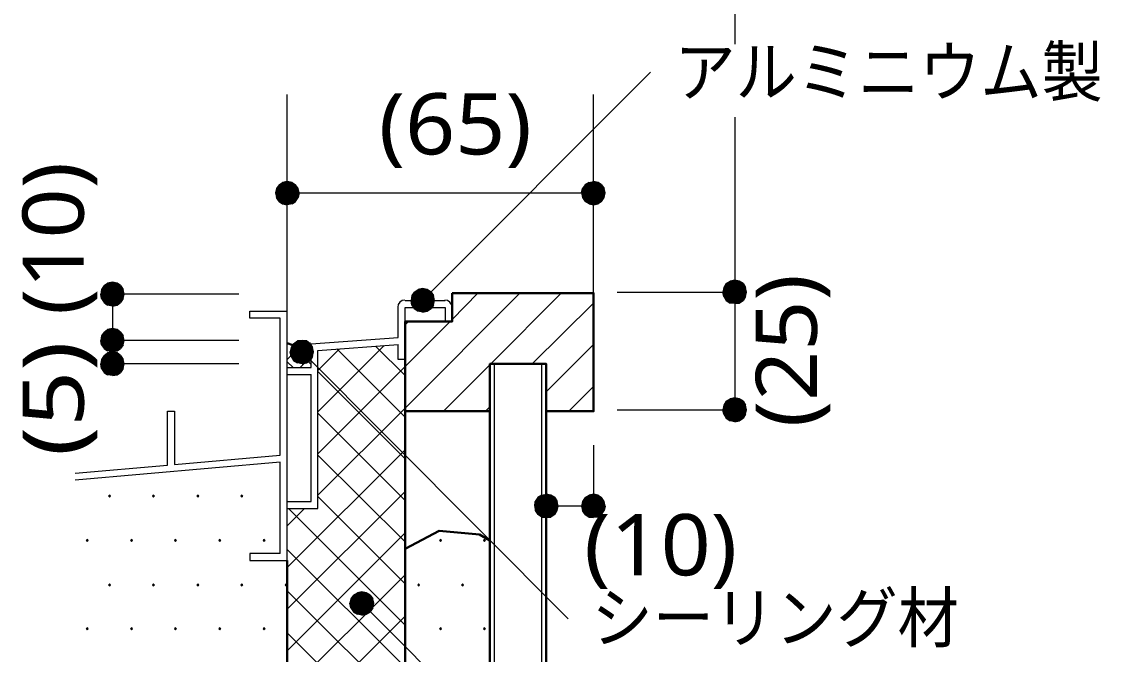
# Model space of a CAD drawing. Header units: millimetres. Extents: x 0 to 420, y 0 to 297.
# Drawn here: x 213.01 to 258.82, y 193.9 to 220.76 of the extents above; entities that cross this region are included whole.
import ezdxf
from ezdxf.enums import TextEntityAlignment as Align

# ---------------------------------------------------------------- set-up
doc = ezdxf.new("R2010")
doc.units = ezdxf.units.MM
doc.styles.add('kst32b', font='NotoSansJP-Variable.ttf')

msp = doc.modelspace()

# ---------------------------------------------------------------- hatches: boundary and pattern name
h = msp.add_hatch(color=7)
h.paths.add_polyline_path([(224.282, 213.974), (224.092, 213.931), (224.282, 213.487), (224.282, 213.974)])
h.paths.add_polyline_path([(224.092, 213.931), (224.282, 213.487), (223.943, 213.826), (224.092, 213.931)])
h.paths.add_polyline_path([(224.282, 213.487), (223.943, 213.826), (223.837, 213.678), (224.282, 213.487)])
h = msp.add_hatch(color=7)
h.paths.add_polyline_path([(224.748, 213.678), (224.642, 213.826), (224.282, 213.487), (224.748, 213.678)])
h.paths.add_polyline_path([(224.642, 213.826), (224.282, 213.487), (224.494, 213.931), (224.642, 213.826)])
h.paths.add_polyline_path([(224.282, 213.487), (224.494, 213.931), (224.282, 213.974), (224.282, 213.487)])
h = msp.add_hatch(color=7)
h.paths.add_polyline_path([(237.49, 213.931), (237.3, 213.974), (237.3, 213.487), (237.49, 213.931)])
h.paths.add_polyline_path([(237.3, 213.974), (237.3, 213.487), (237.109, 213.931), (237.3, 213.974)])
h.paths.add_polyline_path([(237.3, 213.487), (237.109, 213.931), (236.94, 213.826), (237.3, 213.487)])
for points in [[(223.837, 213.678), (223.795, 213.487), (224.282, 213.487), (223.837, 213.678)], [(237.744, 213.296), (237.786, 213.487), (237.3, 213.487), (237.744, 213.296)], [(217.064, 209.656), (216.874, 209.698), (216.874, 209.19), (217.064, 209.656)], [(230.23, 209.381), (230.039, 209.423), (230.039, 208.915), (230.23, 209.381)], [(243.48, 209.74), (243.29, 209.783), (243.29, 209.275), (243.48, 209.74)], [(217.064, 207.687), (216.874, 207.73), (216.874, 207.222), (217.064, 207.687)], [(225.108, 207.2), (224.917, 207.222), (224.917, 206.735), (225.108, 207.2)], [(217.064, 206.692), (216.874, 206.735), (216.874, 206.227), (217.064, 206.692)], [(243.48, 204.745), (243.29, 204.787), (243.29, 204.279), (243.48, 204.745)], [(216.747, 200.66), (216.726, 200.639), (216.704, 200.618), (216.726, 200.596), (216.747, 200.575), (216.768, 200.596), (216.789, 200.618), (216.768, 200.639), (216.747, 200.66)], [(218.609, 200.66), (218.588, 200.639), (218.567, 200.618), (218.588, 200.596), (218.609, 200.575), (218.63, 200.596), (218.652, 200.618), (218.63, 200.639), (218.609, 200.66)], [(220.493, 200.66), (220.472, 200.639), (220.451, 200.618), (220.472, 200.596), (220.493, 200.575), (220.514, 200.596), (220.536, 200.618), (220.514, 200.639), (220.493, 200.66)], [(222.356, 200.66), (222.335, 200.639), (222.313, 200.618), (222.335, 200.596), (222.356, 200.575), (222.377, 200.596), (222.398, 200.618), (222.377, 200.639), (222.356, 200.66)], [(236.834, 200.385), (236.792, 200.194), (237.3, 200.194), (236.834, 200.385)], [(235.754, 200.004), (235.797, 200.194), (235.289, 200.194), (235.754, 200.004)], [(215.794, 198.776), (215.773, 198.755), (215.752, 198.734), (215.773, 198.713), (215.794, 198.691), (215.815, 198.713), (215.837, 198.734), (215.815, 198.755), (215.794, 198.776)], [(217.678, 198.776), (217.657, 198.755), (217.636, 198.734), (217.657, 198.713), (217.678, 198.691), (217.699, 198.713), (217.72, 198.734), (217.699, 198.755), (217.678, 198.776)], [(219.541, 198.776), (219.52, 198.755), (219.498, 198.734), (219.52, 198.713), (219.541, 198.691), (219.562, 198.713), (219.583, 198.734), (219.562, 198.755), (219.541, 198.776)], [(221.425, 198.776), (221.403, 198.755), (221.382, 198.734), (221.403, 198.713), (221.425, 198.691), (221.446, 198.713), (221.467, 198.734), (221.446, 198.755), (221.425, 198.776)], [(223.308, 198.776), (223.287, 198.755), (223.266, 198.734), (223.287, 198.713), (223.308, 198.691), (223.329, 198.713), (223.351, 198.734), (223.329, 198.755), (223.308, 198.776)], [(230.801, 198.776), (230.78, 198.755), (230.759, 198.734), (230.78, 198.713), (230.801, 198.691), (230.822, 198.713), (230.844, 198.734), (230.822, 198.755), (230.801, 198.776)], [(232.664, 198.776), (232.643, 198.755), (232.622, 198.734), (232.643, 198.713), (232.664, 198.691), (232.685, 198.713), (232.706, 198.734), (232.685, 198.755), (232.664, 198.776)], [(216.747, 196.892), (216.726, 196.871), (216.704, 196.85), (216.726, 196.829), (216.747, 196.808), (216.768, 196.829), (216.789, 196.85), (216.768, 196.871), (216.747, 196.892)], [(218.609, 196.892), (218.588, 196.871), (218.567, 196.85), (218.588, 196.829), (218.609, 196.808), (218.63, 196.829), (218.652, 196.85), (218.63, 196.871), (218.609, 196.892)], [(220.493, 196.892), (220.472, 196.871), (220.451, 196.85), (220.472, 196.829), (220.493, 196.808), (220.514, 196.829), (220.536, 196.85), (220.514, 196.871), (220.493, 196.892)], [(222.356, 196.892), (222.335, 196.871), (222.313, 196.85), (222.335, 196.829), (222.356, 196.808), (222.377, 196.829), (222.398, 196.85), (222.377, 196.871), (222.356, 196.892)], [(224.24, 196.892), (224.219, 196.871), (224.197, 196.85), (224.219, 196.829), (224.24, 196.808), (224.261, 196.829), (224.282, 196.85), (224.261, 196.871), (224.24, 196.892)], [(227.647, 196.511), (227.457, 196.554), (227.457, 196.067), (227.647, 196.511)], [(229.87, 196.892), (229.849, 196.871), (229.828, 196.85), (229.849, 196.829), (229.87, 196.808), (229.891, 196.829), (229.912, 196.85), (229.891, 196.871), (229.87, 196.892)], [(231.733, 196.892), (231.712, 196.871), (231.69, 196.85), (231.712, 196.829), (231.733, 196.808), (231.754, 196.829), (231.775, 196.85), (231.754, 196.871), (231.733, 196.892)], [(215.794, 195.03), (215.773, 195.008), (215.752, 194.987), (215.773, 194.966), (215.794, 194.945), (215.815, 194.966), (215.837, 194.987), (215.815, 195.008), (215.794, 195.03)], [(217.678, 195.03), (217.657, 195.008), (217.636, 194.987), (217.657, 194.966), (217.678, 194.945), (217.699, 194.966), (217.72, 194.987), (217.699, 195.008), (217.678, 195.03)], [(219.541, 195.03), (219.52, 195.008), (219.498, 194.987), (219.52, 194.966), (219.541, 194.945), (219.562, 194.966), (219.583, 194.987), (219.562, 195.008), (219.541, 195.03)], [(221.425, 195.03), (221.403, 195.008), (221.382, 194.987), (221.403, 194.966), (221.425, 194.945), (221.446, 194.966), (221.467, 194.987), (221.446, 195.008), (221.425, 195.03)], [(223.308, 195.03), (223.287, 195.008), (223.266, 194.987), (223.287, 194.966), (223.308, 194.945), (223.329, 194.966), (223.351, 194.987), (223.329, 195.008), (223.308, 195.03)], [(230.801, 195.03), (230.78, 195.008), (230.759, 194.987), (230.78, 194.966), (230.801, 194.945), (230.822, 194.966), (230.844, 194.987), (230.822, 195.008), (230.801, 195.03)], [(232.664, 195.03), (232.643, 195.008), (232.622, 194.987), (232.643, 194.966), (232.664, 194.945), (232.685, 194.966), (232.706, 194.987), (232.685, 195.008), (232.664, 195.03)]]:
    msp.add_hatch(color=7).paths.add_polyline_path(points)
h = msp.add_hatch(color=7)
h.paths.add_polyline_path([(224.642, 213.127), (224.748, 213.296), (224.282, 213.487), (224.642, 213.127)])
h.paths.add_polyline_path([(224.748, 213.296), (224.282, 213.487), (224.79, 213.487), (224.748, 213.296)])
h.paths.add_polyline_path([(224.282, 213.487), (224.79, 213.487), (224.748, 213.678), (224.282, 213.487)])
h = msp.add_hatch(color=7)
h.paths.add_polyline_path([(236.94, 213.826), (236.834, 213.678), (237.3, 213.487), (236.94, 213.826)])
h.paths.add_polyline_path([(236.834, 213.678), (237.3, 213.487), (236.792, 213.487), (236.834, 213.678)])
h.paths.add_polyline_path([(237.3, 213.487), (236.792, 213.487), (236.834, 213.296), (237.3, 213.487)])
h = msp.add_hatch(color=7)
h.paths.add_polyline_path([(237.786, 213.487), (237.744, 213.678), (237.3, 213.487), (237.786, 213.487)])
h.paths.add_polyline_path([(237.744, 213.678), (237.3, 213.487), (237.638, 213.826), (237.744, 213.678)])
h.paths.add_polyline_path([(237.3, 213.487), (237.638, 213.826), (237.49, 213.931), (237.3, 213.487)])
h = msp.add_hatch(color=7)
h.paths.add_polyline_path([(223.795, 213.487), (223.837, 213.296), (224.282, 213.487), (223.795, 213.487)])
h.paths.add_polyline_path([(223.837, 213.296), (224.282, 213.487), (223.943, 213.127), (223.837, 213.296)])
h.paths.add_polyline_path([(224.282, 213.487), (223.943, 213.127), (224.092, 213.021), (224.282, 213.487)])
h = msp.add_hatch(color=7)
h.paths.add_polyline_path([(224.092, 213.021), (224.282, 212.979), (224.282, 213.487), (224.092, 213.021)])
h.paths.add_polyline_path([(224.282, 212.979), (224.282, 213.487), (224.494, 213.021), (224.282, 212.979)])
h.paths.add_polyline_path([(224.282, 213.487), (224.494, 213.021), (224.642, 213.127), (224.282, 213.487)])
h = msp.add_hatch(color=7)
h.paths.add_polyline_path([(236.834, 213.296), (236.94, 213.127), (237.3, 213.487), (236.834, 213.296)])
h.paths.add_polyline_path([(236.94, 213.127), (237.3, 213.487), (237.109, 213.021), (236.94, 213.127)])
h.paths.add_polyline_path([(237.3, 213.487), (237.109, 213.021), (237.3, 212.979), (237.3, 213.487)])
h = msp.add_hatch(color=7)
h.paths.add_polyline_path([(237.3, 212.979), (237.49, 213.021), (237.3, 213.487), (237.3, 212.979)])
h.paths.add_polyline_path([(237.49, 213.021), (237.3, 213.487), (237.638, 213.127), (237.49, 213.021)])
h.paths.add_polyline_path([(237.3, 213.487), (237.638, 213.127), (237.744, 213.296), (237.3, 213.487)])
h = msp.add_hatch(color=7)
h.paths.add_polyline_path([(216.408, 209.381), (216.366, 209.19), (216.874, 209.19), (216.408, 209.381)])
h.paths.add_polyline_path([(216.366, 209.19), (216.874, 209.19), (216.408, 209), (216.366, 209.19)])
h.paths.add_polyline_path([(216.874, 209.19), (216.408, 209), (216.514, 208.83), (216.874, 209.19)])
h = msp.add_hatch(color=7)
h.paths.add_polyline_path([(216.874, 209.698), (216.662, 209.656), (216.874, 209.19), (216.874, 209.698)])
h.paths.add_polyline_path([(216.662, 209.656), (216.874, 209.19), (216.514, 209.55), (216.662, 209.656)])
h.paths.add_polyline_path([(216.874, 209.19), (216.514, 209.55), (216.408, 209.381), (216.874, 209.19)])
h = msp.add_hatch(color=7)
h.paths.add_polyline_path([(217.361, 209.19), (217.318, 209.381), (216.874, 209.19), (217.361, 209.19)])
h.paths.add_polyline_path([(217.318, 209.381), (216.874, 209.19), (217.212, 209.55), (217.318, 209.381)])
h.paths.add_polyline_path([(216.874, 209.19), (217.212, 209.55), (217.064, 209.656), (216.874, 209.19)])
h = msp.add_hatch(color=7)
h.paths.add_polyline_path([(230.039, 209.423), (229.849, 209.381), (230.039, 208.915), (230.039, 209.423)])
h.paths.add_polyline_path([(229.849, 209.381), (230.039, 208.915), (229.679, 209.275), (229.849, 209.381)])
h.paths.add_polyline_path([(230.039, 208.915), (229.679, 209.275), (229.574, 209.127), (230.039, 208.915)])
h = msp.add_hatch(color=7)
h.paths.add_polyline_path([(230.547, 208.915), (230.505, 209.127), (230.039, 208.915), (230.547, 208.915)])
h.paths.add_polyline_path([(230.505, 209.127), (230.039, 208.915), (230.399, 209.275), (230.505, 209.127)])
h.paths.add_polyline_path([(230.039, 208.915), (230.399, 209.275), (230.23, 209.381), (230.039, 208.915)])
h = msp.add_hatch(color=7)
h.paths.add_polyline_path([(242.824, 209.465), (242.782, 209.275), (243.29, 209.275), (242.824, 209.465)])
h.paths.add_polyline_path([(242.782, 209.275), (243.29, 209.275), (242.824, 209.084), (242.782, 209.275)])
h.paths.add_polyline_path([(243.29, 209.275), (242.824, 209.084), (242.93, 208.915), (243.29, 209.275)])
h = msp.add_hatch(color=7)
h.paths.add_polyline_path([(243.29, 209.783), (243.099, 209.74), (243.29, 209.275), (243.29, 209.783)])
h.paths.add_polyline_path([(243.099, 209.74), (243.29, 209.275), (242.93, 209.635), (243.099, 209.74)])
h.paths.add_polyline_path([(243.29, 209.275), (242.93, 209.635), (242.824, 209.465), (243.29, 209.275)])
h = msp.add_hatch(color=7)
h.paths.add_polyline_path([(243.798, 209.275), (243.755, 209.465), (243.29, 209.275), (243.798, 209.275)])
h.paths.add_polyline_path([(243.755, 209.465), (243.29, 209.275), (243.65, 209.635), (243.755, 209.465)])
h.paths.add_polyline_path([(243.29, 209.275), (243.65, 209.635), (243.48, 209.74), (243.29, 209.275)])
h = msp.add_hatch(color=7)
h.paths.add_polyline_path([(216.514, 208.83), (216.662, 208.724), (216.874, 209.19), (216.514, 208.83)])
h.paths.add_polyline_path([(216.662, 208.724), (216.874, 209.19), (216.874, 208.682), (216.662, 208.724)])
h.paths.add_polyline_path([(216.874, 209.19), (216.874, 208.682), (217.064, 208.724), (216.874, 209.19)])
h = msp.add_hatch(color=7)
h.paths.add_polyline_path([(217.064, 208.724), (217.212, 208.83), (216.874, 209.19), (217.064, 208.724)])
h.paths.add_polyline_path([(217.212, 208.83), (216.874, 209.19), (217.318, 209), (217.212, 208.83)])
h.paths.add_polyline_path([(216.874, 209.19), (217.318, 209), (217.361, 209.19), (216.874, 209.19)])
h = msp.add_hatch(color=7)
h.paths.add_polyline_path([(229.574, 209.127), (229.553, 208.915), (230.039, 208.915), (229.574, 209.127)])
h.paths.add_polyline_path([(229.553, 208.915), (230.039, 208.915), (229.574, 208.724), (229.553, 208.915)])
h.paths.add_polyline_path([(230.039, 208.915), (229.574, 208.724), (229.679, 208.576), (230.039, 208.915)])
h = msp.add_hatch(color=7)
h.paths.add_polyline_path([(242.93, 208.915), (243.099, 208.809), (243.29, 209.275), (242.93, 208.915)])
h.paths.add_polyline_path([(243.099, 208.809), (243.29, 209.275), (243.29, 208.788), (243.099, 208.809)])
h.paths.add_polyline_path([(243.29, 209.275), (243.29, 208.788), (243.48, 208.809), (243.29, 209.275)])
h = msp.add_hatch(color=7)
h.paths.add_polyline_path([(243.48, 208.809), (243.65, 208.915), (243.29, 209.275), (243.48, 208.809)])
h.paths.add_polyline_path([(243.65, 208.915), (243.29, 209.275), (243.755, 209.084), (243.65, 208.915)])
h.paths.add_polyline_path([(243.29, 209.275), (243.755, 209.084), (243.798, 209.275), (243.29, 209.275)])
h = msp.add_hatch(color=7)
h.paths.add_polyline_path([(229.679, 208.576), (229.849, 208.471), (230.039, 208.915), (229.679, 208.576)])
h.paths.add_polyline_path([(229.849, 208.471), (230.039, 208.915), (230.039, 208.428), (229.849, 208.471)])
h.paths.add_polyline_path([(230.039, 208.915), (230.039, 208.428), (230.23, 208.471), (230.039, 208.915)])
h = msp.add_hatch(color=7)
h.paths.add_polyline_path([(230.23, 208.471), (230.399, 208.576), (230.039, 208.915), (230.23, 208.471)])
h.paths.add_polyline_path([(230.399, 208.576), (230.039, 208.915), (230.505, 208.724), (230.399, 208.576)])
h.paths.add_polyline_path([(230.039, 208.915), (230.505, 208.724), (230.547, 208.915), (230.039, 208.915)])
h = msp.add_hatch(color=7)
h.paths.add_polyline_path([(216.874, 207.73), (216.662, 207.687), (216.874, 207.222), (216.874, 207.73)])
h.paths.add_polyline_path([(216.662, 207.687), (216.874, 207.222), (216.514, 207.581), (216.662, 207.687)])
h.paths.add_polyline_path([(216.874, 207.222), (216.514, 207.581), (216.408, 207.412), (216.874, 207.222)])
h = msp.add_hatch(color=7)
h.paths.add_polyline_path([(217.361, 207.222), (217.318, 207.412), (216.874, 207.222), (217.361, 207.222)])
h.paths.add_polyline_path([(217.318, 207.412), (216.874, 207.222), (217.212, 207.581), (217.318, 207.412)])
h.paths.add_polyline_path([(216.874, 207.222), (217.212, 207.581), (217.064, 207.687), (216.874, 207.222)])
h = msp.add_hatch(color=7)
h.paths.add_polyline_path([(216.408, 207.412), (216.366, 207.222), (216.874, 207.222), (216.408, 207.412)])
h.paths.add_polyline_path([(216.366, 207.222), (216.874, 207.222), (216.408, 207.031), (216.366, 207.222)])
h.paths.add_polyline_path([(216.874, 207.222), (216.408, 207.031), (216.514, 206.883), (216.874, 207.222)])
h = msp.add_hatch(color=7)
h.paths.add_polyline_path([(216.514, 206.883), (216.662, 206.777), (216.874, 207.222), (216.514, 206.883)])
h.paths.add_polyline_path([(216.662, 206.777), (216.874, 207.222), (216.874, 206.735), (216.662, 206.777)])
h.paths.add_polyline_path([(216.874, 207.222), (216.874, 206.735), (217.064, 206.777), (216.874, 207.222)])
h = msp.add_hatch(color=7)
h.paths.add_polyline_path([(217.064, 206.777), (217.212, 206.883), (216.874, 207.222), (217.064, 206.777)])
h.paths.add_polyline_path([(217.212, 206.883), (216.874, 207.222), (217.318, 207.031), (217.212, 206.883)])
h.paths.add_polyline_path([(216.874, 207.222), (217.318, 207.031), (217.361, 207.222), (216.874, 207.222)])
h = msp.add_hatch(color=7)
h.paths.add_polyline_path([(224.917, 207.222), (224.727, 207.2), (224.917, 206.735), (224.917, 207.222)])
h.paths.add_polyline_path([(224.727, 207.2), (224.917, 206.735), (224.557, 207.073), (224.727, 207.2)])
h.paths.add_polyline_path([(224.917, 206.735), (224.557, 207.073), (224.451, 206.925), (224.917, 206.735)])
h = msp.add_hatch(color=7)
h.paths.add_polyline_path([(225.404, 206.735), (225.362, 206.925), (224.917, 206.735), (225.404, 206.735)])
h.paths.add_polyline_path([(225.362, 206.925), (224.917, 206.735), (225.256, 207.073), (225.362, 206.925)])
h.paths.add_polyline_path([(224.917, 206.735), (225.256, 207.073), (225.108, 207.2), (224.917, 206.735)])
h = msp.add_hatch(color=7)
h.paths.add_polyline_path([(216.874, 206.735), (216.662, 206.692), (216.874, 206.227), (216.874, 206.735)])
h.paths.add_polyline_path([(216.662, 206.692), (216.874, 206.227), (216.514, 206.587), (216.662, 206.692)])
h.paths.add_polyline_path([(216.874, 206.227), (216.514, 206.587), (216.408, 206.417), (216.874, 206.227)])
h = msp.add_hatch(color=7)
h.paths.add_polyline_path([(217.361, 206.227), (217.318, 206.417), (216.874, 206.227), (217.361, 206.227)])
h.paths.add_polyline_path([(217.318, 206.417), (216.874, 206.227), (217.212, 206.587), (217.318, 206.417)])
h.paths.add_polyline_path([(216.874, 206.227), (217.212, 206.587), (217.064, 206.692), (216.874, 206.227)])
h = msp.add_hatch(color=7)
h.paths.add_polyline_path([(224.451, 206.925), (224.409, 206.735), (224.917, 206.735), (224.451, 206.925)])
h.paths.add_polyline_path([(224.409, 206.735), (224.917, 206.735), (224.451, 206.544), (224.409, 206.735)])
h.paths.add_polyline_path([(224.917, 206.735), (224.451, 206.544), (224.557, 206.375), (224.917, 206.735)])
h = msp.add_hatch(color=7)
h.paths.add_polyline_path([(224.557, 206.375), (224.727, 206.269), (224.917, 206.735), (224.557, 206.375)])
h.paths.add_polyline_path([(224.727, 206.269), (224.917, 206.735), (224.917, 206.227), (224.727, 206.269)])
h.paths.add_polyline_path([(224.917, 206.735), (224.917, 206.227), (225.108, 206.269), (224.917, 206.735)])
h = msp.add_hatch(color=7)
h.paths.add_polyline_path([(225.108, 206.269), (225.256, 206.375), (224.917, 206.735), (225.108, 206.269)])
h.paths.add_polyline_path([(225.256, 206.375), (224.917, 206.735), (225.362, 206.544), (225.256, 206.375)])
h.paths.add_polyline_path([(224.917, 206.735), (225.362, 206.544), (225.404, 206.735), (224.917, 206.735)])
h = msp.add_hatch(color=7)
h.paths.add_polyline_path([(216.408, 206.417), (216.366, 206.227), (216.874, 206.227), (216.408, 206.417)])
h.paths.add_polyline_path([(216.366, 206.227), (216.874, 206.227), (216.408, 206.036), (216.366, 206.227)])
h.paths.add_polyline_path([(216.874, 206.227), (216.408, 206.036), (216.514, 205.867), (216.874, 206.227)])
h = msp.add_hatch(color=7)
h.paths.add_polyline_path([(216.514, 205.867), (216.662, 205.761), (216.874, 206.227), (216.514, 205.867)])
h.paths.add_polyline_path([(216.662, 205.761), (216.874, 206.227), (216.874, 205.74), (216.662, 205.761)])
h.paths.add_polyline_path([(216.874, 206.227), (216.874, 205.74), (217.064, 205.761), (216.874, 206.227)])
h = msp.add_hatch(color=7)
h.paths.add_polyline_path([(217.064, 205.761), (217.212, 205.867), (216.874, 206.227), (217.064, 205.761)])
h.paths.add_polyline_path([(217.212, 205.867), (216.874, 206.227), (217.318, 206.036), (217.212, 205.867)])
h.paths.add_polyline_path([(216.874, 206.227), (217.318, 206.036), (217.361, 206.227), (216.874, 206.227)])
h = msp.add_hatch(color=7)
h.paths.add_polyline_path([(242.824, 204.47), (242.782, 204.279), (243.29, 204.279), (242.824, 204.47)])
h.paths.add_polyline_path([(242.782, 204.279), (243.29, 204.279), (242.824, 204.089), (242.782, 204.279)])
h.paths.add_polyline_path([(243.29, 204.279), (242.824, 204.089), (242.93, 203.92), (243.29, 204.279)])
h = msp.add_hatch(color=7)
h.paths.add_polyline_path([(243.29, 204.787), (243.099, 204.745), (243.29, 204.279), (243.29, 204.787)])
h.paths.add_polyline_path([(243.099, 204.745), (243.29, 204.279), (242.93, 204.639), (243.099, 204.745)])
h.paths.add_polyline_path([(243.29, 204.279), (242.93, 204.639), (242.824, 204.47), (243.29, 204.279)])
h = msp.add_hatch(color=7)
h.paths.add_polyline_path([(243.798, 204.279), (243.755, 204.47), (243.29, 204.279), (243.798, 204.279)])
h.paths.add_polyline_path([(243.755, 204.47), (243.29, 204.279), (243.65, 204.639), (243.755, 204.47)])
h.paths.add_polyline_path([(243.29, 204.279), (243.65, 204.639), (243.48, 204.745), (243.29, 204.279)])
h = msp.add_hatch(color=7)
h.paths.add_polyline_path([(242.93, 203.92), (243.099, 203.814), (243.29, 204.279), (242.93, 203.92)])
h.paths.add_polyline_path([(243.099, 203.814), (243.29, 204.279), (243.29, 203.771), (243.099, 203.814)])
h.paths.add_polyline_path([(243.29, 204.279), (243.29, 203.771), (243.48, 203.814), (243.29, 204.279)])
h = msp.add_hatch(color=7)
h.paths.add_polyline_path([(243.48, 203.814), (243.65, 203.92), (243.29, 204.279), (243.48, 203.814)])
h.paths.add_polyline_path([(243.65, 203.92), (243.29, 204.279), (243.755, 204.089), (243.65, 203.92)])
h.paths.add_polyline_path([(243.29, 204.279), (243.755, 204.089), (243.798, 204.279), (243.29, 204.279)])
h = msp.add_hatch(color=7)
h.paths.add_polyline_path([(235.479, 200.66), (235.289, 200.702), (235.289, 200.194), (235.479, 200.66)])
h.paths.add_polyline_path([(235.289, 200.702), (235.289, 200.194), (235.098, 200.66), (235.289, 200.702)])
h.paths.add_polyline_path([(235.289, 200.194), (235.098, 200.66), (234.929, 200.554), (235.289, 200.194)])
h = msp.add_hatch(color=7)
h.paths.add_polyline_path([(237.3, 200.702), (237.109, 200.66), (237.3, 200.194), (237.3, 200.702)])
h.paths.add_polyline_path([(237.109, 200.66), (237.3, 200.194), (236.94, 200.554), (237.109, 200.66)])
h.paths.add_polyline_path([(237.3, 200.194), (236.94, 200.554), (236.834, 200.385), (237.3, 200.194)])
h = msp.add_hatch(color=7)
h.paths.add_polyline_path([(237.744, 200.385), (237.638, 200.554), (237.3, 200.194), (237.744, 200.385)])
h.paths.add_polyline_path([(237.638, 200.554), (237.3, 200.194), (237.49, 200.66), (237.638, 200.554)])
h.paths.add_polyline_path([(237.3, 200.194), (237.49, 200.66), (237.3, 200.702), (237.3, 200.194)])
h = msp.add_hatch(color=7)
h.paths.add_polyline_path([(234.929, 200.554), (234.823, 200.385), (235.289, 200.194), (234.929, 200.554)])
h.paths.add_polyline_path([(234.823, 200.385), (235.289, 200.194), (234.802, 200.194), (234.823, 200.385)])
h.paths.add_polyline_path([(235.289, 200.194), (234.802, 200.194), (234.823, 200.004), (235.289, 200.194)])
h = msp.add_hatch(color=7)
h.paths.add_polyline_path([(235.797, 200.194), (235.754, 200.385), (235.289, 200.194), (235.797, 200.194)])
h.paths.add_polyline_path([(235.754, 200.385), (235.289, 200.194), (235.649, 200.554), (235.754, 200.385)])
h.paths.add_polyline_path([(235.289, 200.194), (235.649, 200.554), (235.479, 200.66), (235.289, 200.194)])
h = msp.add_hatch(color=7)
h.paths.add_polyline_path([(237.638, 199.834), (237.744, 200.004), (237.3, 200.194), (237.638, 199.834)])
h.paths.add_polyline_path([(237.744, 200.004), (237.3, 200.194), (237.786, 200.194), (237.744, 200.004)])
h.paths.add_polyline_path([(237.3, 200.194), (237.786, 200.194), (237.744, 200.385), (237.3, 200.194)])
h = msp.add_hatch(color=7)
h.paths.add_polyline_path([(234.823, 200.004), (234.929, 199.834), (235.289, 200.194), (234.823, 200.004)])
h.paths.add_polyline_path([(234.929, 199.834), (235.289, 200.194), (235.098, 199.729), (234.929, 199.834)])
h.paths.add_polyline_path([(235.289, 200.194), (235.098, 199.729), (235.289, 199.707), (235.289, 200.194)])
h = msp.add_hatch(color=7)
h.paths.add_polyline_path([(235.289, 199.707), (235.479, 199.729), (235.289, 200.194), (235.289, 199.707)])
h.paths.add_polyline_path([(235.479, 199.729), (235.289, 200.194), (235.649, 199.834), (235.479, 199.729)])
h.paths.add_polyline_path([(235.289, 200.194), (235.649, 199.834), (235.754, 200.004), (235.289, 200.194)])
h = msp.add_hatch(color=7)
h.paths.add_polyline_path([(236.792, 200.194), (236.834, 200.004), (237.3, 200.194), (236.792, 200.194)])
h.paths.add_polyline_path([(236.834, 200.004), (237.3, 200.194), (236.94, 199.834), (236.834, 200.004)])
h.paths.add_polyline_path([(237.3, 200.194), (236.94, 199.834), (237.109, 199.729), (237.3, 200.194)])
h = msp.add_hatch(color=7)
h.paths.add_polyline_path([(237.109, 199.729), (237.3, 199.707), (237.3, 200.194), (237.109, 199.729)])
h.paths.add_polyline_path([(237.3, 199.707), (237.3, 200.194), (237.49, 199.729), (237.3, 199.707)])
h.paths.add_polyline_path([(237.3, 200.194), (237.49, 199.729), (237.638, 199.834), (237.3, 200.194)])
h = msp.add_hatch(color=7)
h.paths.add_polyline_path([(227.457, 196.554), (227.267, 196.511), (227.457, 196.067), (227.457, 196.554)])
h.paths.add_polyline_path([(227.267, 196.511), (227.457, 196.067), (227.097, 196.405), (227.267, 196.511)])
h.paths.add_polyline_path([(227.457, 196.067), (227.097, 196.405), (226.991, 196.257), (227.457, 196.067)])
h = msp.add_hatch(color=7)
h.paths.add_polyline_path([(226.991, 196.257), (226.949, 196.067), (227.457, 196.067), (226.991, 196.257)])
h.paths.add_polyline_path([(226.949, 196.067), (227.457, 196.067), (226.991, 195.876), (226.949, 196.067)])
h.paths.add_polyline_path([(227.457, 196.067), (226.991, 195.876), (227.097, 195.707), (227.457, 196.067)])
h = msp.add_hatch(color=7)
h.paths.add_polyline_path([(227.965, 196.067), (227.923, 196.257), (227.457, 196.067), (227.965, 196.067)])
h.paths.add_polyline_path([(227.923, 196.257), (227.457, 196.067), (227.817, 196.405), (227.923, 196.257)])
h.paths.add_polyline_path([(227.457, 196.067), (227.817, 196.405), (227.647, 196.511), (227.457, 196.067)])
h = msp.add_hatch(color=7)
h.paths.add_polyline_path([(227.097, 195.707), (227.267, 195.601), (227.457, 196.067), (227.097, 195.707)])
h.paths.add_polyline_path([(227.267, 195.601), (227.457, 196.067), (227.457, 195.559), (227.267, 195.601)])
h.paths.add_polyline_path([(227.457, 196.067), (227.457, 195.559), (227.647, 195.601), (227.457, 196.067)])
h = msp.add_hatch(color=7)
h.paths.add_polyline_path([(227.647, 195.601), (227.817, 195.707), (227.457, 196.067), (227.647, 195.601)])
h.paths.add_polyline_path([(227.817, 195.707), (227.457, 196.067), (227.923, 195.876), (227.817, 195.707)])
h.paths.add_polyline_path([(227.457, 196.067), (227.923, 195.876), (227.965, 196.067), (227.457, 196.067)])

# ---------------------------------------------------------------- linework, layer by layer
at = {"lineweight": 13}
for points in [[(243.29, 232.876), (243.29, 219.795)], [(230.039, 208.915), (239.712, 218.609)], [(224.282, 207.01), (224.282, 217.657)], [(237.3, 209.232), (237.3, 217.657)], [(243.29, 216.704), (243.29, 209.275)], [(224.282, 213.487), (237.3, 213.487)], [(222.229, 209.19), (216.874, 209.19)], [(216.874, 209.19), (216.874, 207.222), (216.874, 206.227)], [(229.288, 208.936), (229.168, 208.912), (229.071, 208.846), (229.005, 208.749), (228.981, 208.629)], [(229.299, 204.343), (234.167, 209.232)], [(231.288, 208.629), (231.264, 208.749), (231.198, 208.846), (231.101, 208.912), (230.981, 208.936)], [(231.288, 208.111), (232.389, 209.232)], [(232.939, 206.227), (235.924, 209.232)], [(238.294, 209.275), (243.29, 209.275)], [(243.29, 209.275), (243.29, 204.279)], [(223.986, 208.174), (222.695, 208.174), (222.695, 208.471), (224.282, 208.471)], [(224.282, 197.887), (224.282, 208.471)], [(229.002, 207.349), (229.002, 208.619)], [(229.299, 208.915), (230.992, 208.915)], [(229.299, 208.026), (229.299, 208.619), (230.992, 208.619), (230.992, 208.026)], [(234.696, 206.227), (237.3, 208.809)], [(223.986, 202.353), (223.986, 208.174)], [(229.299, 207.878), (229.426, 208.026)], [(229.299, 206.121), (231.204, 208.026)], [(222.229, 207.222), (216.874, 207.222)], [(225.298, 207.073), (229.002, 207.349)], [(224.282, 206.417), (224.832, 206.968)], [(225.298, 206.206), (224.494, 207.01)], [(224.917, 206.735), (236.22, 195.411)], [(225.298, 206.079), (225.298, 207.073)], [(225.594, 206.798), (229.002, 207.052)], [(225.594, 204.195), (228.41, 207.01)], [(225.594, 205.952), (226.504, 206.862)], [(225.594, 200.088), (225.594, 206.798)], [(229.299, 203.962), (226.399, 206.862)], [(229.299, 205.74), (228.05, 206.968)], [(229.299, 206.417), (229.002, 206.417), (229.002, 207.052)], [(235.289, 205.041), (237.3, 207.052)], [(222.229, 206.227), (216.874, 206.227)], [(224.536, 206.079), (224.282, 206.312)], [(224.832, 206.079), (225.298, 206.544)], [(230.928, 204.216), (232.897, 206.184)], [(233.087, 175.472), (233.087, 206.227)], [(235.098, 175.472), (235.098, 206.227)], [(224.282, 206.079), (225.298, 206.079)], [(224.282, 205.782), (225.298, 205.782)], [(225.298, 200.385), (225.298, 205.782)], [(225.594, 202.417), (229.299, 206.121)], [(229.299, 202.205), (225.594, 205.909)], [(236.241, 204.216), (237.3, 205.274)], [(225.594, 200.66), (229.299, 204.343)], [(232.706, 204.216), (232.897, 204.406)], [(215.286, 201.591), (219.202, 201.93), (219.202, 204.216), (219.498, 204.216), (219.498, 201.951), (223.986, 202.353)], [(229.299, 200.427), (225.594, 204.131)], [(238.294, 204.279), (243.29, 204.279)], [(224.282, 197.591), (229.299, 202.586)], [(237.3, 202.777), (237.3, 200.152)], [(223.986, 198.183), (223.986, 202.057), (215.286, 201.295)], [(229.299, 198.67), (225.594, 202.353)], [(224.282, 195.813), (229.299, 200.808)], [(224.282, 200.385), (225.298, 200.385)], [(229.299, 196.892), (225.594, 200.596)], [(224.282, 199.348), (225.023, 200.088)], [(224.282, 200.088), (225.594, 200.088)], [(229.299, 195.136), (224.346, 200.088)], [(237.3, 200.194), (235.289, 200.194)], [(224.282, 194.056), (229.299, 199.051)], [(223.986, 198.183), (222.695, 198.183), (222.695, 197.887), (224.282, 197.887)], [(229.299, 193.357), (224.282, 198.353)], [(224.282, 192.278), (229.299, 197.273)], [(229.299, 191.601), (224.282, 196.596)], [(227.457, 196.067), (236.643, 186.859)], [(224.282, 190.521), (229.299, 195.516)], [(229.299, 189.823), (224.282, 194.818)]]:
    msp.add_lwpolyline(points, dxfattribs=at)
at = {"lineweight": 0}
for points in [[(224.282, 213.974), (224.092, 213.931), (224.282, 213.487)], [(224.282, 213.487), (224.494, 213.931), (224.282, 213.974)], [(237.3, 213.974), (237.3, 213.487), (237.109, 213.931)], [(237.49, 213.931), (237.3, 213.974), (237.3, 213.487)], [(223.837, 213.678), (223.795, 213.487), (224.282, 213.487)], [(224.282, 213.487), (223.943, 213.826), (223.837, 213.678)], [(224.092, 213.931), (224.282, 213.487), (223.943, 213.826)], [(224.642, 213.826), (224.282, 213.487), (224.494, 213.931)], [(224.748, 213.678), (224.642, 213.826), (224.282, 213.487)], [(224.282, 213.487), (224.79, 213.487), (224.748, 213.678)], [(236.834, 213.678), (237.3, 213.487), (236.792, 213.487)], [(236.94, 213.826), (236.834, 213.678), (237.3, 213.487)], [(237.3, 213.487), (237.109, 213.931), (236.94, 213.826)], [(237.3, 213.487), (237.638, 213.826), (237.49, 213.931)], [(237.744, 213.678), (237.3, 213.487), (237.638, 213.826)], [(237.786, 213.487), (237.744, 213.678), (237.3, 213.487)], [(223.795, 213.487), (223.837, 213.296), (224.282, 213.487)], [(223.837, 213.296), (224.282, 213.487), (223.943, 213.127)], [(224.282, 213.487), (223.943, 213.127), (224.092, 213.021)], [(224.092, 213.021), (224.282, 212.979), (224.282, 213.487)], [(224.282, 212.979), (224.282, 213.487), (224.494, 213.021)], [(224.282, 213.487), (224.494, 213.021), (224.642, 213.127)], [(224.642, 213.127), (224.748, 213.296), (224.282, 213.487)], [(224.748, 213.296), (224.282, 213.487), (224.79, 213.487)], [(237.3, 213.487), (236.792, 213.487), (236.834, 213.296)], [(236.834, 213.296), (236.94, 213.127), (237.3, 213.487)], [(236.94, 213.127), (237.3, 213.487), (237.109, 213.021)], [(237.3, 213.487), (237.109, 213.021), (237.3, 212.979)], [(237.3, 212.979), (237.49, 213.021), (237.3, 213.487)], [(237.49, 213.021), (237.3, 213.487), (237.638, 213.127)], [(237.3, 213.487), (237.638, 213.127), (237.744, 213.296)], [(237.744, 213.296), (237.786, 213.487), (237.3, 213.487)], [(216.408, 209.381), (216.366, 209.19), (216.874, 209.19)], [(216.874, 209.19), (216.514, 209.55), (216.408, 209.381)], [(216.662, 209.656), (216.874, 209.19), (216.514, 209.55)], [(216.874, 209.698), (216.662, 209.656), (216.874, 209.19)], [(217.064, 209.656), (216.874, 209.698), (216.874, 209.19)], [(216.874, 209.19), (217.212, 209.55), (217.064, 209.656)], [(217.318, 209.381), (216.874, 209.19), (217.212, 209.55)], [(217.361, 209.19), (217.318, 209.381), (216.874, 209.19)], [(229.849, 209.381), (230.039, 208.915), (229.679, 209.275)], [(230.039, 209.423), (229.849, 209.381), (230.039, 208.915)], [(230.23, 209.381), (230.039, 209.423), (230.039, 208.915)], [(230.039, 208.915), (230.399, 209.275), (230.23, 209.381)], [(242.824, 209.465), (242.782, 209.275), (243.29, 209.275)], [(243.29, 209.275), (242.93, 209.635), (242.824, 209.465)], [(243.099, 209.74), (243.29, 209.275), (242.93, 209.635)], [(243.29, 209.783), (243.099, 209.74), (243.29, 209.275)], [(243.48, 209.74), (243.29, 209.783), (243.29, 209.275)], [(243.29, 209.275), (243.65, 209.635), (243.48, 209.74)], [(243.755, 209.465), (243.29, 209.275), (243.65, 209.635)], [(243.798, 209.275), (243.755, 209.465), (243.29, 209.275)], [(216.366, 209.19), (216.874, 209.19), (216.408, 209)], [(216.874, 209.19), (216.408, 209), (216.514, 208.83)], [(216.514, 208.83), (216.662, 208.724), (216.874, 209.19)], [(216.662, 208.724), (216.874, 209.19), (216.874, 208.682)], [(216.874, 209.19), (216.874, 208.682), (217.064, 208.724)], [(217.064, 208.724), (217.212, 208.83), (216.874, 209.19)], [(217.212, 208.83), (216.874, 209.19), (217.318, 209)], [(216.874, 209.19), (217.318, 209), (217.361, 209.19)], [(229.574, 209.127), (229.553, 208.915), (230.039, 208.915)], [(230.039, 208.915), (229.679, 209.275), (229.574, 209.127)], [(230.505, 209.127), (230.039, 208.915), (230.399, 209.275)], [(230.547, 208.915), (230.505, 209.127), (230.039, 208.915)], [(242.782, 209.275), (243.29, 209.275), (242.824, 209.084)], [(243.29, 209.275), (242.824, 209.084), (242.93, 208.915)], [(242.93, 208.915), (243.099, 208.809), (243.29, 209.275)], [(243.099, 208.809), (243.29, 209.275), (243.29, 208.788)], [(243.29, 209.275), (243.29, 208.788), (243.48, 208.809)], [(243.48, 208.809), (243.65, 208.915), (243.29, 209.275)], [(243.65, 208.915), (243.29, 209.275), (243.755, 209.084)], [(243.29, 209.275), (243.755, 209.084), (243.798, 209.275)], [(229.553, 208.915), (230.039, 208.915), (229.574, 208.724)], [(230.039, 208.915), (229.574, 208.724), (229.679, 208.576)], [(229.679, 208.576), (229.849, 208.471), (230.039, 208.915)], [(229.849, 208.471), (230.039, 208.915), (230.039, 208.428)], [(230.039, 208.915), (230.039, 208.428), (230.23, 208.471)], [(230.23, 208.471), (230.399, 208.576), (230.039, 208.915)], [(230.399, 208.576), (230.039, 208.915), (230.505, 208.724)], [(230.039, 208.915), (230.505, 208.724), (230.547, 208.915)], [(216.874, 207.222), (216.514, 207.581), (216.408, 207.412)], [(216.662, 207.687), (216.874, 207.222), (216.514, 207.581)], [(216.874, 207.73), (216.662, 207.687), (216.874, 207.222)], [(217.064, 207.687), (216.874, 207.73), (216.874, 207.222)], [(216.874, 207.222), (217.212, 207.581), (217.064, 207.687)], [(217.318, 207.412), (216.874, 207.222), (217.212, 207.581)], [(216.408, 207.412), (216.366, 207.222), (216.874, 207.222)], [(216.366, 207.222), (216.874, 207.222), (216.408, 207.031)], [(216.874, 207.222), (216.408, 207.031), (216.514, 206.883)], [(216.514, 206.883), (216.662, 206.777), (216.874, 207.222)], [(216.662, 206.777), (216.874, 207.222), (216.874, 206.735)], [(217.361, 207.222), (217.318, 207.412), (216.874, 207.222)], [(216.874, 207.222), (216.874, 206.735), (217.064, 206.777)], [(217.064, 206.777), (217.212, 206.883), (216.874, 207.222)], [(217.212, 206.883), (216.874, 207.222), (217.318, 207.031)], [(216.874, 207.222), (217.318, 207.031), (217.361, 207.222)], [(224.727, 207.2), (224.917, 206.735), (224.557, 207.073)], [(224.917, 207.222), (224.727, 207.2), (224.917, 206.735)], [(225.108, 207.2), (224.917, 207.222), (224.917, 206.735)], [(224.917, 206.735), (225.256, 207.073), (225.108, 207.2)], [(216.662, 206.692), (216.874, 206.227), (216.514, 206.587)], [(216.874, 206.735), (216.662, 206.692), (216.874, 206.227)], [(217.064, 206.692), (216.874, 206.735), (216.874, 206.227)], [(216.874, 206.227), (217.212, 206.587), (217.064, 206.692)], [(224.451, 206.925), (224.409, 206.735), (224.917, 206.735)], [(224.409, 206.735), (224.917, 206.735), (224.451, 206.544)], [(224.917, 206.735), (224.557, 207.073), (224.451, 206.925)], [(224.917, 206.735), (224.451, 206.544), (224.557, 206.375)], [(224.557, 206.375), (224.727, 206.269), (224.917, 206.735)], [(224.727, 206.269), (224.917, 206.735), (224.917, 206.227)], [(225.362, 206.925), (224.917, 206.735), (225.256, 207.073)], [(225.404, 206.735), (225.362, 206.925), (224.917, 206.735)], [(224.917, 206.735), (224.917, 206.227), (225.108, 206.269)], [(225.108, 206.269), (225.256, 206.375), (224.917, 206.735)], [(225.256, 206.375), (224.917, 206.735), (225.362, 206.544)], [(224.917, 206.735), (225.362, 206.544), (225.404, 206.735)], [(216.408, 206.417), (216.366, 206.227), (216.874, 206.227)], [(216.366, 206.227), (216.874, 206.227), (216.408, 206.036)], [(216.874, 206.227), (216.514, 206.587), (216.408, 206.417)], [(216.874, 206.227), (216.408, 206.036), (216.514, 205.867)], [(216.514, 205.867), (216.662, 205.761), (216.874, 206.227)], [(216.662, 205.761), (216.874, 206.227), (216.874, 205.74)], [(217.318, 206.417), (216.874, 206.227), (217.212, 206.587)], [(217.361, 206.227), (217.318, 206.417), (216.874, 206.227)], [(216.874, 206.227), (216.874, 205.74), (217.064, 205.761)], [(217.064, 205.761), (217.212, 205.867), (216.874, 206.227)], [(217.212, 205.867), (216.874, 206.227), (217.318, 206.036)], [(216.874, 206.227), (217.318, 206.036), (217.361, 206.227)], [(242.824, 204.47), (242.782, 204.279), (243.29, 204.279)], [(243.29, 204.279), (242.93, 204.639), (242.824, 204.47)], [(243.099, 204.745), (243.29, 204.279), (242.93, 204.639)], [(243.29, 204.787), (243.099, 204.745), (243.29, 204.279)], [(243.48, 204.745), (243.29, 204.787), (243.29, 204.279)], [(243.29, 204.279), (243.65, 204.639), (243.48, 204.745)], [(243.755, 204.47), (243.29, 204.279), (243.65, 204.639)], [(243.798, 204.279), (243.755, 204.47), (243.29, 204.279)], [(242.782, 204.279), (243.29, 204.279), (242.824, 204.089)], [(243.29, 204.279), (242.824, 204.089), (242.93, 203.92)], [(242.93, 203.92), (243.099, 203.814), (243.29, 204.279)], [(243.099, 203.814), (243.29, 204.279), (243.29, 203.771)], [(243.29, 204.279), (243.29, 203.771), (243.48, 203.814)], [(243.48, 203.814), (243.65, 203.92), (243.29, 204.279)], [(243.65, 203.92), (243.29, 204.279), (243.755, 204.089)], [(243.29, 204.279), (243.755, 204.089), (243.798, 204.279)], [(235.289, 200.702), (235.289, 200.194), (235.098, 200.66)], [(235.479, 200.66), (235.289, 200.702), (235.289, 200.194)], [(237.3, 200.702), (237.109, 200.66), (237.3, 200.194)], [(237.3, 200.194), (237.49, 200.66), (237.3, 200.702)], [(216.747, 200.66), (216.726, 200.639), (216.704, 200.618), (216.726, 200.596), (216.747, 200.575), (216.768, 200.596), (216.789, 200.618), (216.768, 200.639)], [(218.609, 200.66), (218.588, 200.639), (218.567, 200.618), (218.588, 200.596), (218.609, 200.575), (218.63, 200.596), (218.652, 200.618), (218.63, 200.639)], [(220.493, 200.66), (220.472, 200.639), (220.451, 200.618), (220.472, 200.596), (220.493, 200.575), (220.514, 200.596), (220.536, 200.618), (220.514, 200.639)], [(222.356, 200.66), (222.335, 200.639), (222.313, 200.618), (222.335, 200.596), (222.356, 200.575), (222.377, 200.596), (222.398, 200.618), (222.377, 200.639)], [(234.823, 200.385), (235.289, 200.194), (234.802, 200.194)], [(234.929, 200.554), (234.823, 200.385), (235.289, 200.194)], [(235.289, 200.194), (235.098, 200.66), (234.929, 200.554)], [(235.289, 200.194), (235.649, 200.554), (235.479, 200.66)], [(235.754, 200.385), (235.289, 200.194), (235.649, 200.554)], [(235.797, 200.194), (235.754, 200.385), (235.289, 200.194)], [(236.834, 200.385), (236.792, 200.194), (237.3, 200.194)], [(237.3, 200.194), (236.94, 200.554), (236.834, 200.385)], [(237.109, 200.66), (237.3, 200.194), (236.94, 200.554)], [(237.638, 200.554), (237.3, 200.194), (237.49, 200.66)], [(237.744, 200.385), (237.638, 200.554), (237.3, 200.194)], [(237.3, 200.194), (237.786, 200.194), (237.744, 200.385)], [(235.289, 200.194), (234.802, 200.194), (234.823, 200.004)], [(234.823, 200.004), (234.929, 199.834), (235.289, 200.194)], [(234.929, 199.834), (235.289, 200.194), (235.098, 199.729)], [(235.289, 200.194), (235.098, 199.729), (235.289, 199.707)], [(235.289, 199.707), (235.479, 199.729), (235.289, 200.194)], [(235.479, 199.729), (235.289, 200.194), (235.649, 199.834)], [(235.289, 200.194), (235.649, 199.834), (235.754, 200.004)], [(235.754, 200.004), (235.797, 200.194), (235.289, 200.194)], [(236.792, 200.194), (236.834, 200.004), (237.3, 200.194)], [(236.834, 200.004), (237.3, 200.194), (236.94, 199.834)], [(237.3, 200.194), (236.94, 199.834), (237.109, 199.729)], [(237.109, 199.729), (237.3, 199.707), (237.3, 200.194)], [(237.3, 199.707), (237.3, 200.194), (237.49, 199.729)], [(237.3, 200.194), (237.49, 199.729), (237.638, 199.834)], [(237.638, 199.834), (237.744, 200.004), (237.3, 200.194)], [(237.744, 200.004), (237.3, 200.194), (237.786, 200.194)], [(215.794, 198.776), (215.773, 198.755), (215.752, 198.734), (215.773, 198.713), (215.794, 198.691), (215.815, 198.713), (215.837, 198.734), (215.815, 198.755)], [(217.678, 198.776), (217.657, 198.755), (217.636, 198.734), (217.657, 198.713), (217.678, 198.691), (217.699, 198.713), (217.72, 198.734), (217.699, 198.755)], [(219.541, 198.776), (219.52, 198.755), (219.498, 198.734), (219.52, 198.713), (219.541, 198.691), (219.562, 198.713), (219.583, 198.734), (219.562, 198.755)], [(221.425, 198.776), (221.403, 198.755), (221.382, 198.734), (221.403, 198.713), (221.425, 198.691), (221.446, 198.713), (221.467, 198.734), (221.446, 198.755)], [(223.308, 198.776), (223.287, 198.755), (223.266, 198.734), (223.287, 198.713), (223.308, 198.691), (223.329, 198.713), (223.351, 198.734), (223.329, 198.755)], [(230.801, 198.776), (230.78, 198.755), (230.759, 198.734), (230.78, 198.713), (230.801, 198.691), (230.822, 198.713), (230.844, 198.734), (230.822, 198.755)], [(232.664, 198.776), (232.643, 198.755), (232.622, 198.734), (232.643, 198.713), (232.664, 198.691), (232.685, 198.713), (232.706, 198.734), (232.685, 198.755)], [(216.747, 196.892), (216.726, 196.871), (216.704, 196.85), (216.726, 196.829), (216.747, 196.808), (216.768, 196.829), (216.789, 196.85), (216.768, 196.871)], [(218.609, 196.892), (218.588, 196.871), (218.567, 196.85), (218.588, 196.829), (218.609, 196.808), (218.63, 196.829), (218.652, 196.85), (218.63, 196.871)], [(220.493, 196.892), (220.472, 196.871), (220.451, 196.85), (220.472, 196.829), (220.493, 196.808), (220.514, 196.829), (220.536, 196.85), (220.514, 196.871)], [(222.356, 196.892), (222.335, 196.871), (222.313, 196.85), (222.335, 196.829), (222.356, 196.808), (222.377, 196.829), (222.398, 196.85), (222.377, 196.871)], [(224.24, 196.892), (224.219, 196.871), (224.197, 196.85), (224.219, 196.829), (224.24, 196.808), (224.261, 196.829), (224.282, 196.85), (224.261, 196.871)], [(227.457, 196.554), (227.267, 196.511), (227.457, 196.067)], [(227.647, 196.511), (227.457, 196.554), (227.457, 196.067)], [(229.87, 196.892), (229.849, 196.871), (229.828, 196.85), (229.849, 196.829), (229.87, 196.808), (229.891, 196.829), (229.912, 196.85), (229.891, 196.871)], [(231.733, 196.892), (231.712, 196.871), (231.69, 196.85), (231.712, 196.829), (231.733, 196.808), (231.754, 196.829), (231.775, 196.85), (231.754, 196.871)], [(226.991, 196.257), (226.949, 196.067), (227.457, 196.067)], [(227.457, 196.067), (227.097, 196.405), (226.991, 196.257)], [(227.267, 196.511), (227.457, 196.067), (227.097, 196.405)], [(227.457, 196.067), (227.817, 196.405), (227.647, 196.511)], [(227.923, 196.257), (227.457, 196.067), (227.817, 196.405)], [(227.965, 196.067), (227.923, 196.257), (227.457, 196.067)], [(226.949, 196.067), (227.457, 196.067), (226.991, 195.876)], [(227.457, 196.067), (226.991, 195.876), (227.097, 195.707)], [(227.097, 195.707), (227.267, 195.601), (227.457, 196.067)], [(227.267, 195.601), (227.457, 196.067), (227.457, 195.559)], [(227.457, 196.067), (227.457, 195.559), (227.647, 195.601)], [(227.647, 195.601), (227.817, 195.707), (227.457, 196.067)], [(227.817, 195.707), (227.457, 196.067), (227.923, 195.876)], [(227.457, 196.067), (227.923, 195.876), (227.965, 196.067)], [(215.794, 195.03), (215.773, 195.008), (215.752, 194.987), (215.773, 194.966), (215.794, 194.945), (215.815, 194.966), (215.837, 194.987), (215.815, 195.008)], [(217.678, 195.03), (217.657, 195.008), (217.636, 194.987), (217.657, 194.966), (217.678, 194.945), (217.699, 194.966), (217.72, 194.987), (217.699, 195.008)], [(219.541, 195.03), (219.52, 195.008), (219.498, 194.987), (219.52, 194.966), (219.541, 194.945), (219.562, 194.966), (219.583, 194.987), (219.562, 195.008)], [(221.425, 195.03), (221.403, 195.008), (221.382, 194.987), (221.403, 194.966), (221.425, 194.945), (221.446, 194.966), (221.467, 194.987), (221.446, 195.008)], [(223.308, 195.03), (223.287, 195.008), (223.266, 194.987), (223.287, 194.966), (223.308, 194.945), (223.329, 194.966), (223.351, 194.987), (223.329, 195.008)], [(230.801, 195.03), (230.78, 195.008), (230.759, 194.987), (230.78, 194.966), (230.801, 194.945), (230.822, 194.966), (230.844, 194.987), (230.822, 195.008)], [(232.664, 195.03), (232.643, 195.008), (232.622, 194.987), (232.643, 194.966), (232.664, 194.945), (232.685, 194.966), (232.706, 194.987), (232.685, 195.008)]]:
    msp.add_lwpolyline(points, close=True, dxfattribs=at)
at = {"lineweight": 30}
for points in [[(229.299, 175.472), (229.299, 208.026), (231.288, 208.026), (231.288, 209.232)], [(235.289, 204.216), (237.3, 204.216), (237.3, 209.232), (231.288, 209.232)], [(224.284, 207.111), (224.526, 207.019), (224.779, 206.989), (225.033, 207.019), (225.275, 207.111)], [(232.897, 175.472), (232.897, 206.227), (235.289, 206.227), (235.289, 175.472)], [(229.299, 175.472), (229.299, 204.216)], [(229.299, 204.216), (232.897, 204.216)], [(229.299, 198.374), (230.738, 199.136), (232.452, 198.988), (232.897, 198.734)], [(224.282, 187.473), (224.282, 197.887)]]:
    msp.add_lwpolyline(points, dxfattribs=at)

# ---------------------------------------------------------------- texts
at = {"style": 'kst32b'}
for s, height, p, p2 in [('アルミニウム製', 2.0791, (240.729, 217.593), (258.921, 217.593)), ('(65)', 2.5989, (228.177, 215.117), (234.674, 215.117)), ('(10)', 2.5989, (215.646, 208.301), (215.646, 214.798)), ('(25)', 2.5989, (246.782, 203.539), (246.782, 210.036)), ('(5)', 2.5989, (215.646, 202.311), (215.646, 207.184)), ('(10)', 2.5989, (236.897, 197.252), (243.395, 197.252)), ('シーリング材', 2.0791, (237.215, 194.416), (252.808, 194.416))]:
    msp.add_text(s, height=height, dxfattribs=at).set_placement(p, p2, align=Align.FIT)

doc.saveas('drawing.dxf')
